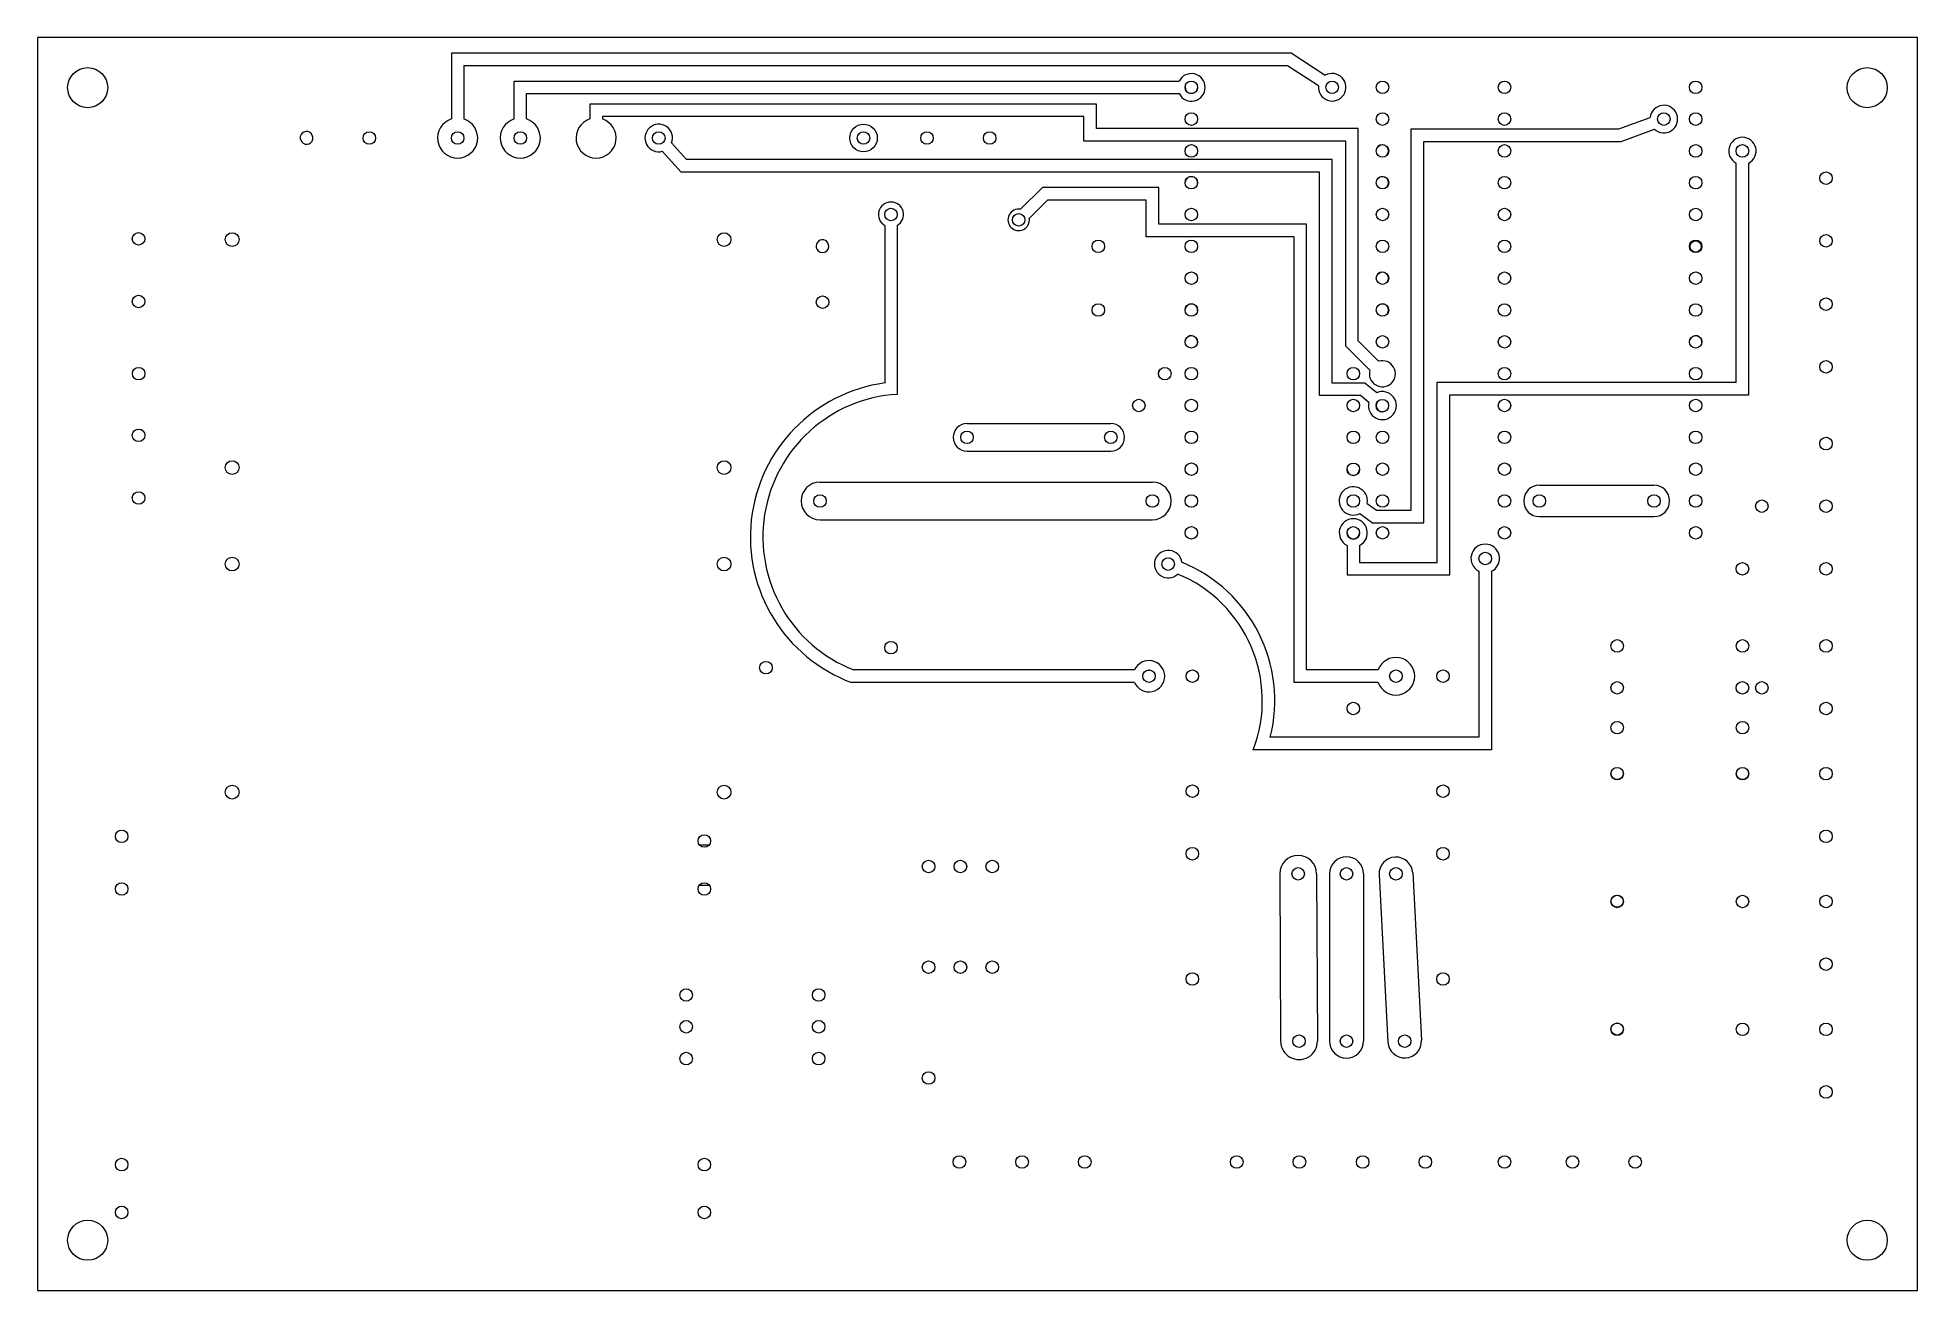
# Model space of a CAD drawing. Header units: millimetres. Extents: x 10 to 160, y 10 to 110.
import ezdxf

# ---------------------------------------------------------------- set-up
doc = ezdxf.new("R2010")
doc.units = ezdxf.units.MM

msp = doc.modelspace()

# ---------------------------------------------------------------- linework, layer by layer
at = {"color": 7, "linetype": 'Continuous', "lineweight": 15}
for p, q in [((160.34, 110.15), (10.34, 110.15)), ((10.34, 110.15), (10.34, 10.15)), ((160.34, 10.15), (160.34, 110.15)), ((43.36, 108.9), (43.36, 103.65)), ((110.38, 108.9), (43.36, 108.9)), ((113.09, 107.13), (110.38, 108.9)), ((110.08, 107.9), (44.36, 107.9)), ((44.36, 107.9), (44.36, 103.65)), ((48.36, 103.65), (48.36, 106.67)), ((48.36, 106.67), (101.43, 106.67)), ((112.55, 106.29), (110.08, 107.9)), ((49.36, 105.67), (101.43, 105.67)), ((49.36, 103.65), (49.36, 105.67)), ((94.84, 104.84), (54.41, 104.84)), ((54.41, 104.84), (54.41, 103.65)), ((93.84, 103.84), (55.41, 103.84)), ((55.41, 103.84), (55.41, 103.65)), ((93.84, 101.89), (93.84, 103.84)), ((94.84, 102.89), (94.84, 104.84)), ((136.53, 102.86), (139.02, 103.77)), ((115.73, 102.89), (94.84, 102.89)), ((115.73, 85.93), (115.73, 102.89)), ((119.95, 72.42), (119.95, 102.86)), ((119.95, 102.86), (136.53, 102.86)), ((136.71, 101.86), (139.36, 102.83)), ((61.69, 99.41), (60.19, 101.07)), ((62.13, 100.41), (60.93, 101.74)), ((114.73, 101.89), (93.84, 101.89)), ((114.73, 85.52), (114.73, 101.89)), ((120.95, 101.86), (136.71, 101.86)), ((120.95, 71.42), (120.95, 101.86)), ((112.64, 99.41), (61.69, 99.41)), ((113.64, 100.41), (62.13, 100.41)), ((112.64, 81.57), (112.64, 99.41)), ((113.64, 82.57), (113.64, 100.41)), ((145.88, 82.63), (145.88, 100.13)), ((146.88, 81.63), (146.88, 100.13)), ((90.53, 98.18), (88.78, 96.45)), ((99.8, 98.18), (90.53, 98.18)), ((99.8, 95.24), (99.8, 98.18)), ((90.94, 97.18), (89.48, 95.73)), ((98.8, 97.18), (90.94, 97.18)), ((98.8, 94.24), (98.8, 97.18)), ((77.94, 95.15), (77.94, 82.57)), ((78.94, 95.15), (78.94, 81.67)), ((111.6, 95.24), (99.8, 95.24)), ((111.6, 59.67), (111.6, 95.24)), ((110.6, 94.24), (98.8, 94.24)), ((110.6, 58.67), (110.6, 94.24)), ((116.64, 83.6), (114.73, 85.52)), ((117.35, 84.31), (115.73, 85.93)), ((116.26, 82.57), (113.64, 82.57)), ((117.2, 81.79), (116.26, 82.57)), ((122.02, 68.26), (122.02, 82.63)), ((122.02, 82.63), (145.88, 82.63)), ((115.9, 81.57), (112.64, 81.57)), ((116.56, 81.02), (115.9, 81.57)), ((123.02, 81.63), (146.88, 81.63)), ((123.02, 67.26), (123.02, 81.63)), ((84.51, 79.34), (95.98, 79.34)), ((84.51, 77.14), (95.98, 77.14)), ((72.77, 74.66), (99.3, 74.66)), ((130.18, 74.41), (139.32, 74.41)), ((115.85, 72.16), (116.86, 71.42)), ((116.44, 72.96), (117.19, 72.42)), ((117.19, 72.42), (119.95, 72.42)), ((72.77, 71.66), (99.3, 71.66)), ((116.86, 71.42), (120.95, 71.42)), ((130.18, 71.91), (139.32, 71.91)), ((114.83, 69.61), (114.83, 67.26)), ((115.83, 69.61), (115.83, 68.26)), ((115.83, 68.26), (122.02, 68.26)), ((125.36, 67.55), (125.36, 54.3)), ((126.36, 67.55), (126.36, 53.3)), ((114.83, 67.26), (123.02, 67.26)), ((97.88, 58.67), (75.29, 58.67)), ((97.88, 59.67), (75.47, 59.67)), ((117.31, 58.67), (110.6, 58.67)), ((117.31, 59.67), (111.6, 59.67)), ((125.36, 54.3), (108.7, 54.3)), ((126.36, 53.3), (107.34, 53.3)), ((63.16, 45.7), (63.93, 45.7)), ((63.16, 42.5), (63.94, 42.5)), ((109.46, 43.39), (109.53, 30.03)), ((112.4, 43.41), (112.47, 30.05)), ((113.43, 43.4), (113.43, 30.04)), ((116.15, 43.4), (116.15, 30.04)), ((117.39, 43.33), (118.09, 29.97)), ((120.07, 43.47), (120.77, 30.11)), ((10.34, 10.15), (160.34, 10.15))]:
    msp.add_line(p, q, dxfattribs=at)
for centre, radius in [((14.34, 106.15), 1.6), ((102.41, 106.17), 0.5), ((113.64, 106.18), 0.5), ((117.66, 106.18), 0.5), ((127.4, 106.18), 0.5), ((142.65, 106.18), 0.5), ((156.34, 106.15), 1.6), ((102.41, 103.64), 0.5), ((117.66, 103.64), 0.5), ((127.4, 103.64), 0.5), ((140.11, 103.64), 0.5), ((142.65, 103.64), 0.5), ((36.81, 102.13), 0.5), ((43.86, 102.13), 0.5), ((48.86, 102.13), 0.5), ((59.91, 102.13), 0.5), ((76.25, 102.13), 1.1), ((76.25, 102.13), 0.5), ((81.31, 102.13), 0.5), ((86.31, 102.13), 0.5), ((102.41, 101.1), 0.5), ((117.66, 101.1), 0.5), ((127.4, 101.1), 0.5), ((142.65, 101.1), 0.5), ((146.38, 101.1), 0.5), ((102.41, 98.56), 0.5), ((117.66, 98.56), 0.5), ((127.4, 98.56), 0.5), ((142.65, 98.56), 0.5), ((153.05, 98.92), 0.5), ((78.44, 96.02), 0.5), ((88.63, 95.6), 0.5), ((102.41, 96.02), 0.5), ((117.66, 96.02), 0.5), ((127.4, 96.02), 0.5), ((142.65, 96.02), 0.5), ((18.4, 94.08), 0.5), ((25.87, 94.02), 0.55), ((65.12, 94.02), 0.55), ((94.98, 93.48), 0.5), ((102.41, 93.48), 0.5), ((117.66, 93.48), 0.5), ((127.4, 93.48), 0.5), ((142.65, 93.48), 0.5), ((142.65, 93.47), 0.45), ((153.05, 93.92), 0.5), ((102.41, 90.94), 0.5), ((117.66, 90.94), 0.5), ((127.4, 90.94), 0.5), ((142.65, 90.94), 0.5), ((18.4, 89.08), 0.5), ((72.98, 89.03), 0.5), ((94.98, 88.4), 0.5), ((102.41, 88.4), 0.5), ((117.66, 88.4), 0.5), ((127.4, 88.4), 0.5), ((142.65, 88.4), 0.5), ((153.05, 88.87), 0.5), ((102.41, 85.86), 0.5), ((117.66, 85.86), 0.5), ((127.4, 85.86), 0.5), ((142.65, 85.86), 0.5), ((153.05, 83.87), 0.5), ((18.41, 83.32), 0.5), ((100.29, 83.32), 0.504), ((100.29, 83.32), 0.5), ((102.41, 83.32), 0.5), ((115.33, 83.32), 0.5), ((127.4, 83.32), 0.5), ((142.65, 83.32), 0.5), ((98.22, 80.78), 0.5), ((102.41, 80.78), 0.5), ((115.33, 80.78), 0.5), ((117.65, 80.77), 0.5), ((127.4, 80.78), 0.5), ((142.65, 80.78), 0.5), ((18.4, 78.4), 0.5), ((84.51, 78.24), 0.5), ((95.98, 78.24), 0.5), ((102.41, 78.24), 0.5), ((115.33, 78.24), 0.5), ((117.66, 78.24), 0.5), ((127.4, 78.24), 0.5), ((142.65, 78.24), 0.5), ((153.05, 77.74), 0.5), ((25.87, 75.82), 0.55), ((65.12, 75.82), 0.55), ((102.41, 75.7), 0.5), ((115.33, 75.68), 0.5), ((117.66, 75.7), 0.5), ((127.4, 75.7), 0.5), ((142.65, 75.7), 0.5), ((18.4, 73.4), 0.5), ((72.77, 73.16), 0.5), ((99.3, 73.16), 0.5), ((102.41, 73.16), 0.5), ((115.33, 73.16), 0.5), ((117.66, 73.16), 0.5), ((127.4, 73.16), 0.5), ((130.18, 73.16), 0.5), ((139.32, 73.16), 0.5), ((142.65, 73.16), 0.5), ((147.93, 72.74), 0.5), ((153.05, 72.74), 0.5), ((102.41, 70.62), 0.5), ((115.33, 70.62), 0.5), ((117.66, 70.62), 0.5), ((127.4, 70.62), 0.5), ((142.65, 70.62), 0.5), ((125.86, 68.57), 0.5), ((25.87, 68.12), 0.55), ((65.12, 68.12), 0.55), ((100.56, 68.12), 0.5), ((146.38, 67.74), 0.5), ((153.05, 67.74), 0.5), ((78.44, 61.45), 0.5), ((136.39, 61.59), 0.5), ((146.39, 61.59), 0.5), ((153.05, 61.59), 0.5), ((68.46, 59.85), 0.5), ((99.03, 59.17), 0.5), ((99.03, 59.17), 0.493), ((102.49, 59.17), 0.5), ((118.73, 59.17), 0.5), ((122.49, 59.17), 0.5), ((136.39, 58.24), 0.5), ((146.38, 58.24), 0.5), ((147.93, 58.24), 0.5), ((115.33, 56.59), 0.5), ((153.05, 56.59), 0.5), ((136.39, 55.06), 0.5), ((146.39, 55.06), 0.5), ((136.39, 51.39), 0.5), ((136.39, 51.41), 0.486), ((146.39, 51.39), 0.5), ((146.39, 51.41), 0.486), ((153.05, 51.39), 0.5), ((25.87, 49.92), 0.55), ((65.12, 49.92), 0.55), ((102.49, 50), 0.5), ((122.49, 50), 0.5), ((17.05, 46.39), 0.5), ((63.55, 46.02), 0.5), ((153.05, 46.39), 0.5), ((102.49, 45), 0.5), ((122.49, 45), 0.5), ((81.44, 43.98), 0.5), ((83.98, 43.98), 0.5), ((86.52, 43.98), 0.5), ((110.93, 43.4), 0.5), ((114.79, 43.4), 0.5), ((118.73, 43.4), 0.5), ((17.05, 42.19), 0.5), ((63.55, 42.19), 0.5), ((136.39, 41.19), 0.5), ((136.39, 41.21), 0.486), ((146.39, 41.19), 0.5), ((153.05, 41.19), 0.5), ((81.44, 35.95), 0.5), ((83.98, 35.95), 0.5), ((86.52, 35.95), 0.5), ((153.05, 36.19), 0.5), ((102.49, 35), 0.5), ((122.49, 35), 0.5), ((62.1, 33.73), 0.5), ((72.67, 33.73), 0.5), ((62.1, 31.19), 0.5), ((72.67, 31.19), 0.5), ((111, 30.04), 0.5), ((114.79, 30.04), 0.5), ((119.43, 30.04), 0.5), ((136.39, 30.99), 0.5), ((136.39, 31.01), 0.486), ((146.39, 30.99), 0.5), ((153.05, 30.99), 0.5), ((62.1, 28.65), 0.5), ((72.67, 28.65), 0.5), ((81.44, 27.1), 0.5), ((153.05, 25.99), 0.5), ((17.05, 20.19), 0.5), ((63.55, 20.19), 0.5), ((83.9, 20.4), 0.5), ((88.9, 20.4), 0.5), ((93.9, 20.4), 0.5), ((106.03, 20.4), 0.5), ((111.03, 20.4), 0.5), ((116.08, 20.4), 0.5), ((121.08, 20.4), 0.5), ((127.4, 20.4), 0.5), ((132.82, 20.4), 0.5), ((137.82, 20.4), 0.5), ((17.05, 16.37), 0.5), ((63.55, 16.37), 0.5), ((14.34, 14.15), 1.6), ((156.34, 14.15), 1.6)]:
    msp.add_circle(centre, radius, dxfattribs=at)
for centre, radius, start, end in [((102.41, 106.17), 1.1, 207.0357, 152.9643), ((113.64, 106.18), 1.1, 173.9888, 119.9174), ((102.41, 106.18), 0.5, 174.3181, 352.9492), ((43.86, 102.13), 1.6, 108.21, 71.79), ((48.86, 102.13), 1.6, 108.21, 71.79), ((54.91, 102.13), 1.6, 108.21, 71.79), ((140.11, 103.64), 1.1, 227.2022, 173.1308), ((31.8, 102.15), 0.504, 25.9566, 238.1281), ((31.81, 102.13), 0.5, 236.2865, 27.7981), ((59.91, 102.13), 1.1, 338.9966, 284.9253), ((146.38, 101.1), 1.09, 297.2962, 242.7038), ((117.65, 101.09), 0.5, 317.2921, 135.4119), ((102.41, 98.55), 0.5, 354.3181, 172.9492), ((117.65, 98.55), 0.5, 317.2921, 135.4119), ((78.44, 96.02), 1, 300, 240), ((88.63, 95.6), 0.859, 80.2228, 9.0368), ((72.97, 93.5), 0.503, 12.7336, 209.0701), ((72.98, 93.48), 0.5, 205.919, 15.8847), ((117.65, 90.93), 0.5, 317.2921, 135.4119), ((102.41, 88.39), 0.5, 354.3181, 172.9492), ((117.65, 88.39), 0.5, 317.2921, 135.4119), ((102.41, 85.85), 0.5, 354.3181, 172.9492), ((142.65, 85.85), 0.5, 345.3082, 163.897), ((117.65, 83.31), 1.04, 163.5896, 106.4104), ((79.62, 70.29), 12.4, 97.7787, 249.5421), ((79.62, 70.29), 11.4, 93.4108, 248.6535), ((117.65, 80.77), 1.12, 166.8236, 113.7125), ((117.66, 80.78), 0.5, 137.2921, 315.4119), ((84.51, 78.24), 1.1, 90, 270), ((95.98, 78.24), 1.1, 270, 90), ((115.33, 75.7), 0.5, 180, 359.158), ((72.77, 73.16), 1.5, 90, 270), ((99.3, 73.16), 1.5, 270, 90), ((115.33, 73.16), 1.13, 350.1101, 297.6611), ((130.18, 73.16), 1.25, 90, 270), ((139.32, 73.16), 1.25, 270, 90), ((115.33, 70.62), 1.12, 296.4712, 243.5288), ((115.33, 70.62), 0.5, 180, 359.9972), ((100.56, 68.12), 1.1, 7.189, 313.0638), ((125.86, 68.57), 1.14, 296.1127, 243.8873), ((97.14, 57.22), 11.93, 345.8268, 67.7745), ((97.14, 57.22), 10.93, 338.9762, 67.5591), ((99.03, 59.17), 1.25, 203.5003, 156.4997), ((118.73, 59.17), 1.5, 199.4712, 160.5288), ((110.93, 43.4), 1.47, 0.2832, 180.2832), ((114.79, 43.4), 1.36, 0, 180), ((118.73, 43.4), 1.34, 3.0128, 183.0128), ((111, 30.04), 1.47, 180.2832, 0.2832), ((114.79, 30.04), 1.36, 180, 0), ((119.43, 30.04), 1.34, 183.0128, 3.0128)]:
    msp.add_arc(centre, radius, start, end, dxfattribs=at)

doc.saveas('drawing.dxf')
